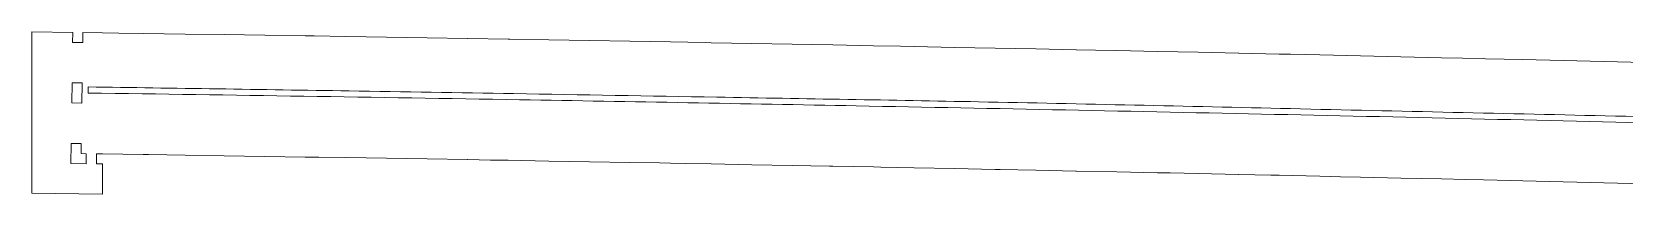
# Model space of a CAD drawing. Header units: millimetres. Extents: x -267 to 1346, y 0 to 1504.
# Drawn here: x -247 to 542, y 1424 to 1504 of the extents above; entities that cross this region are included whole.
import ezdxf

# ---------------------------------------------------------------- set-up
doc = ezdxf.new("R2010")
doc.units = ezdxf.units.MM
doc.linetypes.add('K5LT_BASIC', pattern=[0])
doc.layers.add('Engraving', color=7, linetype='Continuous')

msp = doc.modelspace()

# ---------------------------------------------------------------- linework, layer by layer
at = {"color": 143, "linetype": 'K5LT_BASIC', "lineweight": 15, "true_color": 0x33acca}
for p, q in [((-246.84, 1424.02), (-246.85, 1504.15)), ((-246.85, 1504.15), (-226.56, 1503.87)), ((-226.56, 1503.87), (-226.63, 1498.87)), ((-221.56, 1503.8), (-221.63, 1498.8)), ((-211.85, 1503.66), (-221.56, 1503.8)), ((-211.84, 1503.66), (-211.85, 1503.66)), ((-203.78, 1503.55), (-211.84, 1503.66)), ((-191.74, 1503.37), (-203.78, 1503.55)), ((-191.72, 1503.37), (-191.74, 1503.37)), ((-170.92, 1503.05), (-191.72, 1503.37)), ((-170.91, 1503.05), (-170.92, 1503.05)), ((-151.51, 1502.76), (-170.91, 1503.05)), ((-151.5, 1502.76), (-151.51, 1502.76)), ((-131.39, 1502.45), (-151.5, 1502.76)), ((-131.38, 1502.45), (-131.39, 1502.45)), ((-111.28, 1502.14), (-131.38, 1502.45)), ((-111.27, 1502.14), (-111.28, 1502.14)), ((-106.84, 1502.08), (-111.27, 1502.14)), ((-91.16, 1501.82), (-106.84, 1502.08)), ((-91.15, 1501.82), (-91.16, 1501.82)), ((-71.05, 1501.49), (-91.15, 1501.82)), ((-71.04, 1501.49), (-71.05, 1501.49)), ((-50.93, 1501.16), (-71.04, 1501.49)), ((-50.92, 1501.16), (-50.93, 1501.16)), ((-30.82, 1500.83), (-50.92, 1501.16)), ((-30.81, 1500.83), (-30.82, 1500.83)), ((-10.7, 1500.5), (-30.81, 1500.83)), ((-10.69, 1500.5), (-10.7, 1500.5)), ((-9.95, 1500.49), (-10.69, 1500.5)), ((9.41, 1500.15), (-9.95, 1500.49)), ((9.42, 1500.15), (9.41, 1500.15)), ((29.53, 1499.8), (9.42, 1500.15)), ((29.54, 1499.8), (29.53, 1499.8)), ((49.64, 1499.44), (29.54, 1499.8)), ((-221.63, 1498.8), (-226.63, 1498.87)), ((49.65, 1499.44), (49.64, 1499.44)), ((69.75, 1499.09), (49.65, 1499.44)), ((69.77, 1499.09), (69.75, 1499.09)), ((86.88, 1498.79), (69.77, 1499.09)), ((89.87, 1498.73), (86.88, 1498.79)), ((89.88, 1498.73), (89.87, 1498.73)), ((109.98, 1498.35), (89.88, 1498.73)), ((109.99, 1498.35), (109.98, 1498.35)), ((130.1, 1497.98), (109.99, 1498.35)), ((130.11, 1497.98), (130.1, 1497.98)), ((150.21, 1497.6), (130.11, 1497.98)), ((150.22, 1497.6), (150.21, 1497.6)), ((170.33, 1497.22), (150.22, 1497.6)), ((170.34, 1497.22), (170.33, 1497.22)), ((183.66, 1496.97), (170.34, 1497.22)), ((190.44, 1496.84), (183.66, 1496.97)), ((190.45, 1496.84), (190.44, 1496.84)), ((210.56, 1496.43), (190.45, 1496.84)), ((210.57, 1496.43), (210.56, 1496.43)), ((230.67, 1496.03), (210.57, 1496.43)), ((230.68, 1496.03), (230.67, 1496.03)), ((250.79, 1495.63), (230.68, 1496.03)), ((250.8, 1495.63), (250.79, 1495.63)), ((270.9, 1495.23), (250.8, 1495.63)), ((270.91, 1495.23), (270.9, 1495.23)), ((280.4, 1495.04), (270.91, 1495.23)), ((291.02, 1494.81), (280.4, 1495.04)), ((291.03, 1494.81), (291.02, 1494.81)), ((311.13, 1494.39), (291.03, 1494.81)), ((311.14, 1494.39), (311.13, 1494.39)), ((331.24, 1493.96), (311.14, 1494.39)), ((331.26, 1493.96), (331.24, 1493.96)), ((351.36, 1493.54), (331.26, 1493.96)), ((351.37, 1493.53), (351.36, 1493.54)), ((371.47, 1493.11), (351.37, 1493.53)), ((371.48, 1493.11), (371.47, 1493.11)), ((377.09, 1492.99), (371.48, 1493.11)), ((391.59, 1492.66), (377.09, 1492.99)), ((391.6, 1492.66), (391.59, 1492.66)), ((411.7, 1492.21), (391.6, 1492.66)), ((411.71, 1492.21), (411.7, 1492.21)), ((431.82, 1491.76), (411.71, 1492.21)), ((431.83, 1491.76), (431.82, 1491.76)), ((451.93, 1491.3), (431.83, 1491.76)), ((451.94, 1491.3), (451.93, 1491.3)), ((472.72, 1490.84), (451.94, 1491.3)), ((472.73, 1490.84), (472.72, 1490.84)), ((473.75, 1490.81), (472.73, 1490.84)), ((492.16, 1490.37), (473.75, 1490.81)), ((492.17, 1490.37), (492.16, 1490.37)), ((512.28, 1489.89), (492.17, 1490.37)), ((512.29, 1489.89), (512.28, 1489.89)), ((532.39, 1489.41), (512.29, 1489.89)), ((532.4, 1489.41), (532.39, 1489.41)), ((552.51, 1488.92), (532.4, 1489.41)), ((-226.92, 1478.81), (-227.06, 1468.81)), ((-221.92, 1478.74), (-226.92, 1478.81)), ((-221.92, 1478.74), (-222.06, 1468.74)), ((-222.06, 1468.74), (-227.06, 1468.81)), ((-227.35, 1448.75), (-227.49, 1438.76)), ((-222.35, 1448.68), (-227.35, 1448.75)), ((-222.35, 1448.68), (-222.42, 1443.68)), ((-227.49, 1438.76), (-219.85, 1438.65)), ((-222.42, 1443.68), (-219.85, 1443.65)), ((-219.85, 1443.65), (-219.85, 1438.65)), ((-214.85, 1443.58), (-214.85, 1438.58)), ((-214.85, 1443.58), (-213.09, 1443.55)), ((-214.85, 1438.58), (-211.85, 1438.54)), ((-213.09, 1443.55), (-211.85, 1443.54)), ((-211.85, 1443.54), (-211.84, 1443.54)), ((-211.85, 1438.54), (-211.85, 1423.54)), ((-211.84, 1443.54), (-191.74, 1443.23)), ((-191.74, 1443.23), (-191.72, 1443.23)), ((-191.72, 1443.23), (-189.03, 1443.19)), ((-189.03, 1443.19), (-170.92, 1442.91)), ((-170.92, 1442.91), (-170.91, 1442.91)), ((-170.91, 1442.91), (-151.51, 1442.61)), ((-151.51, 1442.61), (-151.5, 1442.61)), ((-151.5, 1442.61), (-131.39, 1442.3)), ((-131.39, 1442.3), (-131.38, 1442.3)), ((-131.38, 1442.3), (-111.28, 1442)), ((-111.28, 1442), (-111.27, 1442)), ((-111.27, 1442), (-104.62, 1441.89)), ((-104.62, 1441.89), (-91.16, 1441.67)), ((-91.16, 1441.67), (-91.15, 1441.67)), ((-91.15, 1441.67), (-71.05, 1441.34)), ((-71.05, 1441.34), (-71.04, 1441.34)), ((-71.04, 1441.34), (-50.93, 1441.01)), ((-50.93, 1441.01), (-50.92, 1441.01)), ((-50.92, 1441.01), (-30.82, 1440.69)), ((-30.82, 1440.69), (-30.81, 1440.69)), ((-30.81, 1440.69), (-19.48, 1440.5)), ((-19.48, 1440.5), (-10.7, 1440.35)), ((-10.7, 1440.35), (-10.69, 1440.35)), ((-10.69, 1440.35), (9.41, 1439.99)), ((9.41, 1439.99), (9.42, 1439.99)), ((9.42, 1439.99), (29.53, 1439.64)), ((29.53, 1439.64), (29.54, 1439.64)), ((29.54, 1439.64), (49.64, 1439.28)), ((49.64, 1439.28), (49.65, 1439.28)), ((49.65, 1439.28), (64.22, 1439.03)), ((64.22, 1439.03), (69.75, 1438.93)), ((69.75, 1438.93), (69.77, 1438.93)), ((69.77, 1438.93), (77.28, 1438.8)), ((77.28, 1438.8), (89.87, 1438.56)), ((89.87, 1438.56), (89.88, 1438.56)), ((89.88, 1438.56), (109.98, 1438.18)), ((109.98, 1438.18), (109.99, 1438.18)), ((109.99, 1438.18), (130.1, 1437.81)), ((130.1, 1437.81), (130.11, 1437.81)), ((130.11, 1437.81), (148.63, 1437.46)), ((148.63, 1437.46), (150.21, 1437.43)), ((150.21, 1437.43), (150.22, 1437.43)), ((150.22, 1437.43), (170.33, 1437.05)), ((170.33, 1437.05), (170.34, 1437.05)), ((170.34, 1437.05), (174.06, 1436.98)), ((174.06, 1436.98), (190.44, 1436.65)), ((190.44, 1436.65), (190.45, 1436.65)), ((190.45, 1436.65), (210.56, 1436.25)), ((210.56, 1436.25), (210.57, 1436.25)), ((210.57, 1436.25), (230.67, 1435.85)), ((230.67, 1435.85), (230.68, 1435.85)), ((230.68, 1435.85), (233.09, 1435.8)), ((233.09, 1435.8), (250.79, 1435.45)), ((250.79, 1435.45), (250.8, 1435.45)), ((250.8, 1435.45), (270.73, 1435.05)), ((270.73, 1435.05), (270.9, 1435.05)), ((270.9, 1435.05), (270.91, 1435.05)), ((270.91, 1435.05), (291.02, 1434.62)), ((291.02, 1434.62), (291.03, 1434.62)), ((291.03, 1434.62), (311.13, 1434.19)), ((311.13, 1434.19), (311.14, 1434.19)), ((311.14, 1434.19), (317.49, 1434.06)), ((317.49, 1434.06), (331.24, 1433.77)), ((331.24, 1433.77), (331.26, 1433.77)), ((331.26, 1433.77), (351.36, 1433.34)), ((351.36, 1433.34), (351.37, 1433.34)), ((351.37, 1433.34), (367.35, 1433)), ((367.35, 1433), (371.47, 1432.91)), ((371.47, 1432.91), (371.48, 1432.91)), ((371.48, 1432.91), (391.59, 1432.46)), ((391.59, 1432.46), (391.6, 1432.46)), ((391.6, 1432.46), (401.9, 1432.23)), ((401.9, 1432.23), (411.7, 1432)), ((411.7, 1432), (411.71, 1432)), ((411.71, 1432), (431.82, 1431.55)), ((431.82, 1431.55), (431.83, 1431.55)), ((431.83, 1431.55), (451.93, 1431.1)), ((451.93, 1431.1), (451.94, 1431.1)), ((451.94, 1431.1), (463.93, 1430.83)), ((463.93, 1430.83), (472.72, 1430.62)), ((472.72, 1430.62), (472.73, 1430.62)), ((472.73, 1430.62), (486.29, 1430.29)), ((486.29, 1430.29), (492.16, 1430.15)), ((492.16, 1430.15), (492.17, 1430.15)), ((492.17, 1430.15), (512.28, 1429.67)), ((512.28, 1429.67), (512.29, 1429.67)), ((512.29, 1429.67), (532.39, 1429.19)), ((532.39, 1429.19), (532.4, 1429.19)), ((532.4, 1429.19), (552.51, 1428.7)), ((-211.85, 1423.54), (-246.84, 1424.02))]:
    msp.add_line(p, q, dxfattribs=at)
at = {"layer": 'Engraving', "color": 143, "linetype": 'K5LT_BASIC', "lineweight": 15, "true_color": 0x33acca}
msp.add_line((-218.94, 1476.77), (-218.98, 1473.77), dxfattribs=at)
for points, knots in [([(1120.41, 1446.38), (1035.24, 1449.02), (896.33, 1453.11), (702.24, 1458.31), (539.6, 1462.37), (379.21, 1465.9), (230.76, 1469.41), (102.41, 1471.49), (-1.62, 1473.38), (-84.15, 1474.73), (-154.45, 1475.83), (-197.55, 1476.47), (-218.94, 1476.77)], [0, 0, 0, 0, 2.289666, 3.734433, 5.217354, 6.661331, 8.045568, 9.207518, 10.110583, 10.841633, 11.425339, 12, 12, 12, 12]), ([(-218.98, 1473.77), (-147.67, 1472.75), (-20.74, 1470.76), (175.32, 1467.21), (369.43, 1463.25), (577.96, 1458.47), (828.34, 1452.05), (1009.35, 1446.82), (1120.31, 1443.38)], [0, 0, 0, 0, 1.277689, 2.274301, 3.512976, 4.755935, 6.011076, 8, 8, 8, 8])]:
    msp.add_open_spline(points, degree=3, knots=knots, dxfattribs=at)

doc.saveas('drawing.dxf')
